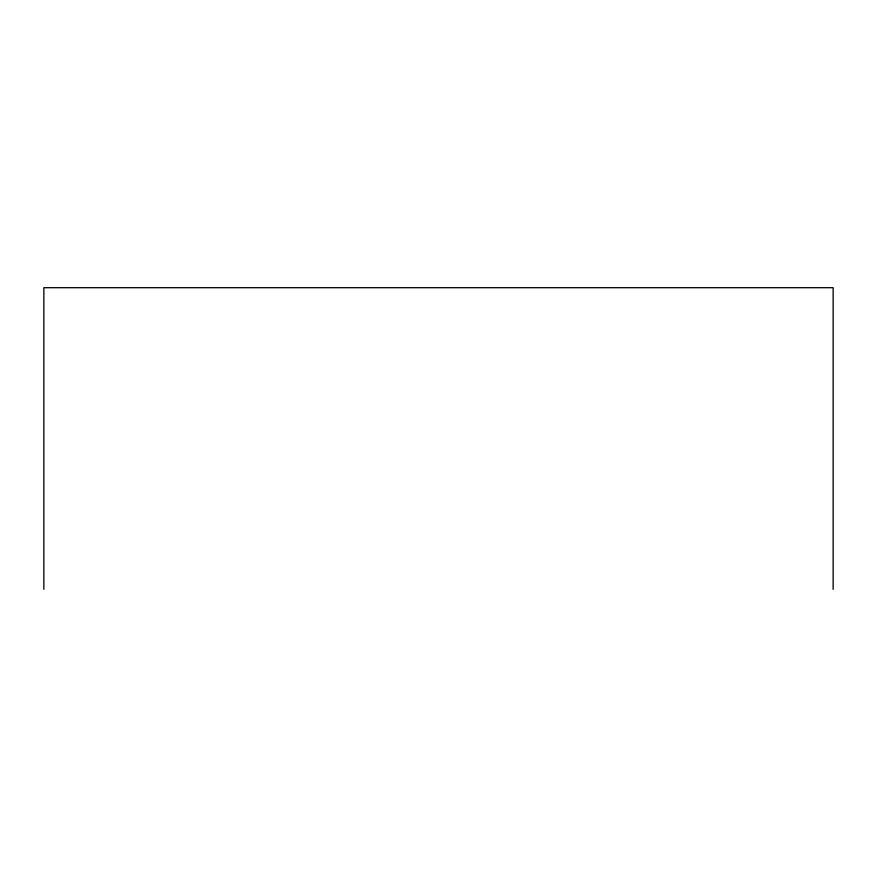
<?xml version="1.0" encoding="UTF-8"?>
<svg xmlns="http://www.w3.org/2000/svg" width="877" height="877" viewBox="0 0 877 877"><rect width="100%" height="100%" fill="white"/><g stroke="black" fill="none" stroke-linecap="round" stroke-linejoin="round"><path stroke-width="1.32" d="M833.15 589.3L833.15 287.7L43.85 287.7L43.85 589.3"/></g></svg>
